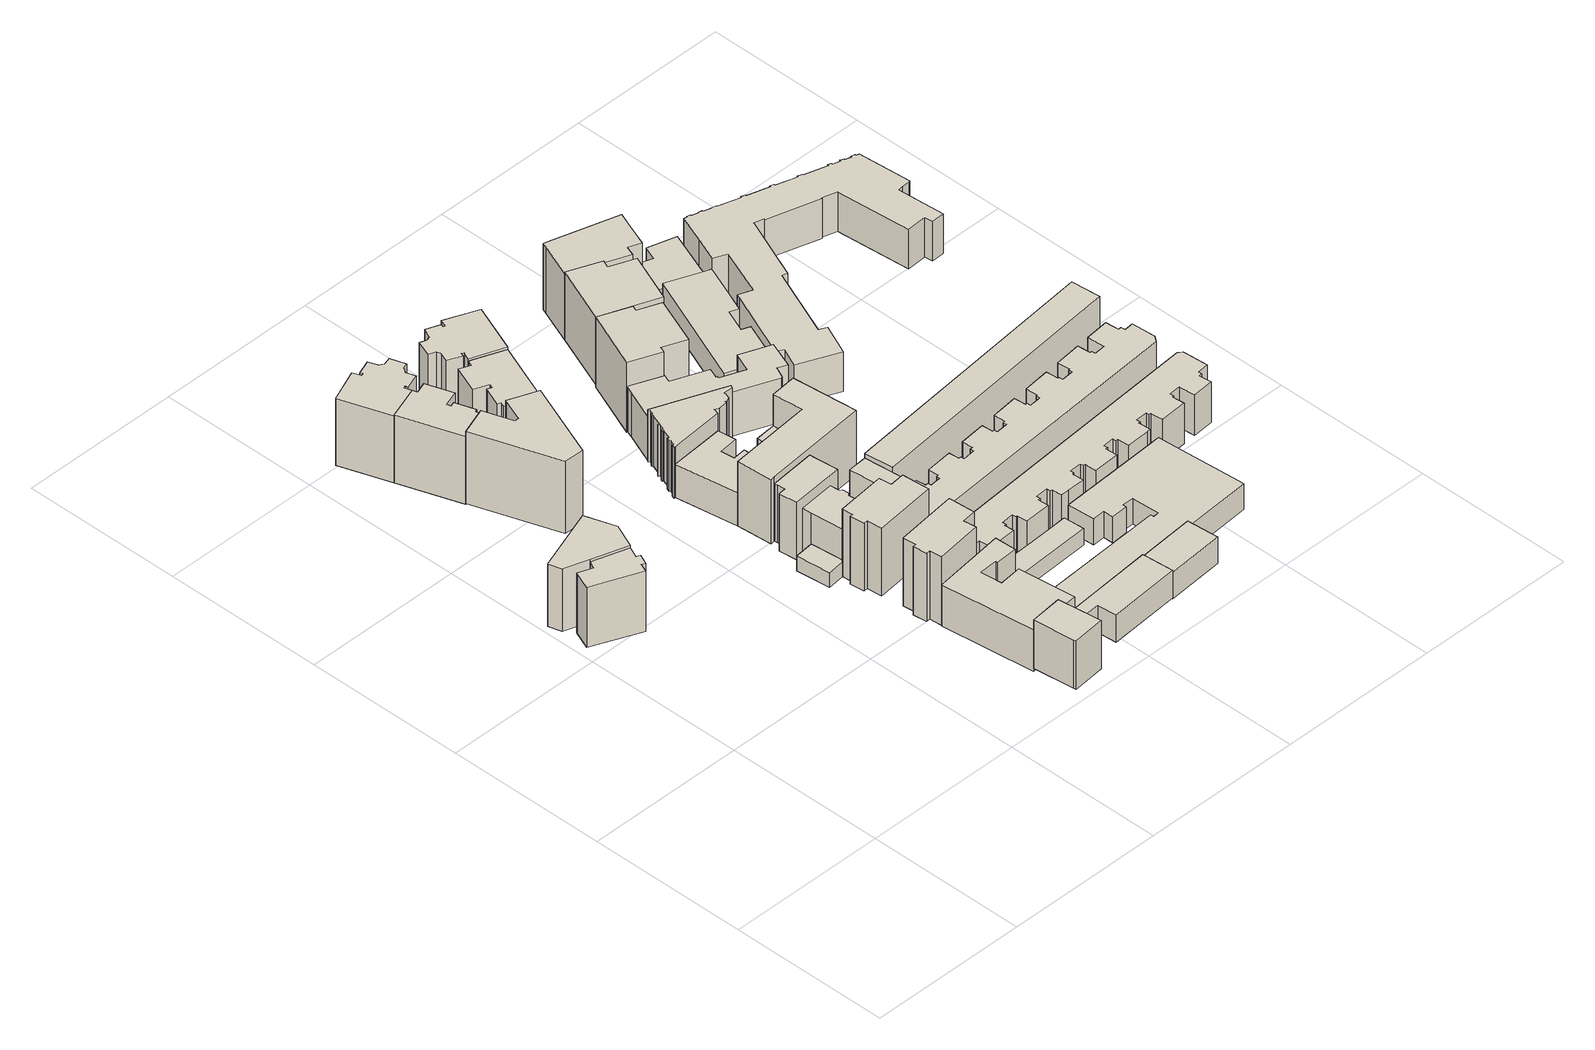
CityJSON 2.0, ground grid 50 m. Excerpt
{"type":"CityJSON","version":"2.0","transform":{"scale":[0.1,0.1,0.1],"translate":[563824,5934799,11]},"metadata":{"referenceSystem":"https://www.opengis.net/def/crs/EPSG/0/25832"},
"CityObjects":{
"building1":{"type":"Building","attributes":{"Gemeindeschluessel":"02200207","Geometrietyp2DReferenz":"3000","BezugspunktDach":"2000","function":"31001_1010","measuredHeight":22.46,"storeysAboveGround":5},"address":[{"country":"Germany","locality":"Hamburg","thoroughfareNumber":"26","thoroughfareName":"Beim Grünen Jäger","postcode":"20359"}],"geometry":[{"type":"Solid","lod":"1","boundaries":[[[[0,1,2,3,4,5,6,7,8,9]],[[10,11,12,13,14,15,16,17,18,19]],[[8,10,19,9]],[[7,11,10,8]],[[6,12,11,7]],[[5,13,12,6]],[[4,14,13,5]],[[3,15,14,4]],[[2,16,15,3]],[[1,17,16,2]],[[0,18,17,1]],[[9,19,18,0]]]]}]},
"building2":{"type":"Building","attributes":{"Gemeindeschluessel":"02200207","Geometrietyp2DReferenz":"3000","BezugspunktDach":"2000","function":"31001_1120","measuredHeight":20.87,"storeysAboveGround":3},"address":[{"country":"Germany","locality":"Hamburg","thoroughfareNumber":"1","thoroughfareName":"Schulterblatt","postcode":"20359"}],"geometry":[{"type":"Solid","lod":"1","boundaries":[[[[20,21,22,23,8,7]],[[24,25,26,27,28,29]],[[8,24,29,7]],[[23,25,24,8]],[[22,26,25,23]],[[21,27,26,22]],[[20,28,27,21]],[[7,29,28,20]]]]}]},
"building3":{"type":"Building","attributes":{"Gemeindeschluessel":"02200207","Geometrietyp2DReferenz":"3000","BezugspunktDach":"2000","function":"31001_1120","measuredHeight":23.96,"storeysAboveGround":5},"address":[{"country":"Germany","locality":"Hamburg","thoroughfareNumber":"10","thoroughfareName":"Schulterblatt","postcode":"20357"}],"geometry":[{"type":"Solid","lod":"1","boundaries":[[[[30,31,32,33,34,35,36,37,38,39,40,41,42]],[[43,44,45,46,47,48,49,50,51,52,53,54,55]],[[41,43,55,42]],[[40,44,43,41]],[[39,45,44,40]],[[38,46,45,39]],[[37,47,46,38]],[[36,48,47,37]],[[35,49,48,36]],[[34,50,49,35]],[[33,51,50,34]],[[32,52,51,33]],[[31,53,52,32]],[[30,54,53,31]],[[42,55,54,30]]]]}]},
"building4":{"type":"Building","attributes":{"Gemeindeschluessel":"02200207","Geometrietyp2DReferenz":"3000","BezugspunktDach":"2000","function":"31001_1120","measuredHeight":24.52,"storeysAboveGround":5},"address":[{"country":"Germany","locality":"Hamburg","thoroughfareNumber":"12","thoroughfareName":"Schulterblatt","postcode":"20357"}],"geometry":[{"type":"Solid","lod":"1","boundaries":[[[[56,57,58,59,60,61,38,37,62,63,64,65,66,67,68,69,70,71,72]],[[73,74,75,76,77,78,79,80,81,82,83,84,85,86,87,88,89,90,91]],[[71,73,91,72]],[[70,74,73,71]],[[69,75,74,70]],[[68,76,75,69]],[[67,77,76,68]],[[66,78,77,67]],[[65,79,78,66]],[[64,80,79,65]],[[63,81,80,64]],[[62,82,81,63]],[[37,83,82,62]],[[38,84,83,37]],[[61,85,84,38]],[[60,86,85,61]],[[59,87,86,60]],[[58,88,87,59]],[[57,89,88,58]],[[56,90,89,57]],[[72,91,90,56]]]]}]},
"building5":{"type":"Building","attributes":{"Gemeindeschluessel":"02200207","Geometrietyp2DReferenz":"3000","BezugspunktDach":"2000","function":"31001_1010","measuredHeight":18.19,"storeysAboveGround":4},"address":[{"country":"Germany","locality":"Hamburg","thoroughfareNumber":"23","thoroughfareName":"Neuer Pferdemarkt","postcode":"20359"}],"geometry":[{"type":"Solid","lod":"1","boundaries":[[[[92,93,94,95,96,97]],[[98,99,100,101,102,103]],[[96,98,103,97]],[[95,99,98,96]],[[94,100,99,95]],[[93,101,100,94]],[[92,102,101,93]],[[97,103,102,92]]]]}]},
"building6":{"type":"Building","attributes":{"Gemeindeschluessel":"02200207","Geometrietyp2DReferenz":"3000","BezugspunktDach":"2000","function":"31001_1120","measuredHeight":25.32,"storeysAboveGround":5},"address":[{"country":"Germany","locality":"Hamburg","thoroughfareNumber":"1","thoroughfareName":"Schanzenstraße","postcode":"20357"}],"geometry":[{"type":"Solid","lod":"1","boundaries":[[[[104,105,106,107,108,109,110,111]],[[112,113,114,115,116,117,118,119]],[[110,112,119,111]],[[109,113,112,110]],[[108,114,113,109]],[[107,115,114,108]],[[106,116,115,107]],[[105,117,116,106]],[[104,118,117,105]],[[111,119,118,104]]]]}]},
"building7":{"type":"Building","attributes":{"Gemeindeschluessel":"02200207","Geometrietyp2DReferenz":"3000","BezugspunktDach":"2000","function":"31001_2080","measuredHeight":5.4,"storeysAboveGround":1},"address":[{"country":"Germany","locality":"Hamburg","thoroughfareName":"Neuer Pferdemarkt","postcode":"20359"}],"geometry":[{"type":"Solid","lod":"1","boundaries":[[[[120,121,122,123,124]],[[125,126,127,128,129]],[[123,125,129,124]],[[122,126,125,123]],[[121,127,126,122]],[[120,128,127,121]],[[124,129,128,120]]]]}]},
"building8":{"type":"Building","attributes":{"Gemeindeschluessel":"02200207","Geometrietyp2DReferenz":"3000","BezugspunktDach":"2000","function":"31001_1010","measuredHeight":22.74,"storeysAboveGround":4},"address":[{"country":"Germany","locality":"Hamburg","thoroughfareNumber":"21","thoroughfareName":"Neuer Pferdemarkt","postcode":"20359"}],"geometry":[{"type":"Solid","lod":"1","boundaries":[[[[130,131,132,133,134,135,136,137,138,139]],[[140,141,142,143,144,145,146,147,148,149]],[[138,140,149,139]],[[137,141,140,138]],[[136,142,141,137]],[[135,143,142,136]],[[134,144,143,135]],[[133,145,144,134]],[[132,146,145,133]],[[131,147,146,132]],[[130,148,147,131]],[[139,149,148,130]]]]}]},
"building9":{"type":"Building","attributes":{"Gemeindeschluessel":"02200207","Geometrietyp2DReferenz":"3000","BezugspunktDach":"2000","function":"31001_1120","measuredHeight":22.7,"storeysAboveGround":5},"address":[{"country":"Germany","locality":"Hamburg","thoroughfareNumber":"19","thoroughfareName":"Neuer Pferdemarkt","postcode":"20359"}],"geometry":[{"type":"Solid","lod":"1","boundaries":[[[[150,151,152,153,154,155,156,157,158,159]],[[160,161,162,163,164,165,166,167,168,169]],[[158,160,169,159]],[[157,161,160,158]],[[156,162,161,157]],[[155,163,162,156]],[[154,164,163,155]],[[153,165,164,154]],[[152,166,165,153]],[[151,167,166,152]],[[150,168,167,151]],[[159,169,168,150]]]]}]},
"building10":{"type":"Building","attributes":{"Gemeindeschluessel":"02200207","Geometrietyp2DReferenz":"3000","BezugspunktDach":"2000","function":"31001_1120","measuredHeight":24.91,"storeysAboveGround":5},"address":[{"country":"Germany","locality":"Hamburg","thoroughfareNumber":"17","thoroughfareName":"Neuer Pferdemarkt","postcode":"20359"}],"geometry":[{"type":"Solid","lod":"1","boundaries":[[[[170,171,172,173,174,175,176,177,178,179,180]],[[181,182,183,184,185,186,187,188,189,190,191]],[[179,181,191,180]],[[178,182,181,179]],[[177,183,182,178]],[[176,184,183,177]],[[175,185,184,176]],[[174,186,185,175]],[[173,187,186,174]],[[172,188,187,173]],[[171,189,188,172]],[[170,190,189,171]],[[180,191,190,170]]]]}]},
"building11":{"type":"Building","attributes":{"Gemeindeschluessel":"02200207","Geometrietyp2DReferenz":"3000","BezugspunktDach":"2000","function":"31001_1120","measuredHeight":23.99,"storeysAboveGround":5},"address":[{"country":"Germany","locality":"Hamburg","thoroughfareNumber":"3","thoroughfareName":"Schanzenstraße","postcode":"20357"}],"geometry":[{"type":"Solid","lod":"1","boundaries":[[[[192,193,194,195,196,197,198,199,200,201,202,203,204]],[[205,206,207,208,209,210,211,212,213,214,215,216,217]],[[203,205,217,204]],[[202,206,205,203]],[[201,207,206,202]],[[200,208,207,201]],[[199,209,208,200]],[[198,210,209,199]],[[197,211,210,198]],[[196,212,211,197]],[[195,213,212,196]],[[194,214,213,195]],[[193,215,214,194]],[[192,216,215,193]],[[204,217,216,192]]]]}]},
"building12":{"type":"Building","attributes":{"Gemeindeschluessel":"02200207","Geometrietyp2DReferenz":"3000","BezugspunktDach":"2000","function":"31001_1120","measuredHeight":19.09,"storeysAboveGround":4},"address":[{"country":"Germany","locality":"Hamburg","thoroughfareNumber":"21","thoroughfareName":"Augustenpassage","postcode":"20359"}],"geometry":[{"type":"Solid","lod":"1","boundaries":[[[[218,219,220,221,222,223,224,225]],[[226,227,228,229,230,231,232,233]],[[224,226,233,225]],[[223,227,226,224]],[[222,228,227,223]],[[221,229,228,222]],[[220,230,229,221]],[[219,231,230,220]],[[218,232,231,219]],[[225,233,232,218]]]]}]},
"building13":{"type":"Building","attributes":{"Gemeindeschluessel":"02200207","Geometrietyp2DReferenz":"3000","BezugspunktDach":"2000","function":"31001_1120","measuredHeight":20.15,"storeysAboveGround":4},"address":[{"country":"Germany","locality":"Hamburg","thoroughfareNumber":"16","thoroughfareName":"Neuer Pferdemarkt","postcode":"20359"}],"geometry":[{"type":"Solid","lod":"1","boundaries":[[[[234,235,236,237,238,239,240,241,242,243,244,245,246,247,248]],[[249,250,251,252,253,254,255,256,257,258,259,260,261,262,263]],[[247,249,263,248]],[[246,250,249,247]],[[245,251,250,246]],[[244,252,251,245]],[[243,253,252,244]],[[242,254,253,243]],[[241,255,254,242]],[[240,256,255,241]],[[239,257,256,240]],[[238,258,257,239]],[[237,259,258,238]],[[236,260,259,237]],[[235,261,260,236]],[[234,262,261,235]],[[248,263,262,234]]]]}]},
"building14":{"type":"Building","attributes":{"Gemeindeschluessel":"02200207","Geometrietyp2DReferenz":"3000","BezugspunktDach":"2000","function":"31001_2010","measuredHeight":9.84,"storeysAboveGround":2},"address":[{"country":"Germany","locality":"Hamburg","thoroughfareName":"Neuer Pferdemarkt","postcode":"20359"}],"geometry":[{"type":"Solid","lod":"1","boundaries":[[[[264,265,266,267,268,269,270,271]],[[272,273,274,275,276,277,278,279]],[[270,272,279,271]],[[269,273,272,270]],[[268,274,273,269]],[[267,275,274,268]],[[266,276,275,267]],[[265,277,276,266]],[[264,278,277,265]],[[271,279,278,264]]]]}]},
"building15":{"type":"Building","attributes":{"Gemeindeschluessel":"02200207","Geometrietyp2DReferenz":"3000","BezugspunktDach":"2000","function":"31001_1120","measuredHeight":24.51,"storeysAboveGround":5},"address":[{"country":"Germany","locality":"Hamburg","thoroughfareNumber":"5","thoroughfareName":"Schanzenstraße","postcode":"20357"}],"geometry":[{"type":"Solid","lod":"1","boundaries":[[[[280,281,282,283,284,285,286,287,288,289,290,291,292,293,294,295,203,202]],[[296,297,298,299,300,301,302,303,304,305,306,307,308,309,310,311,312,313]],[[203,296,313,202]],[[295,297,296,203]],[[294,298,297,295]],[[293,299,298,294]],[[292,300,299,293]],[[291,301,300,292]],[[290,302,301,291]],[[289,303,302,290]],[[288,304,303,289]],[[287,305,304,288]],[[286,306,305,287]],[[285,307,306,286]],[[284,308,307,285]],[[283,309,308,284]],[[282,310,309,283]],[[281,311,310,282]],[[280,312,311,281]],[[202,313,312,280]]]]}]},
"building16":{"type":"Building","attributes":{"Gemeindeschluessel":"02200207","Geometrietyp2DReferenz":"3000","BezugspunktDach":"2000","function":"31001_2010","measuredHeight":18.96,"storeysAboveGround":4},"address":[{"country":"Germany","locality":"Hamburg","thoroughfareNumber":"12","thoroughfareName":"Neuer Pferdemarkt","postcode":"20359"}],"geometry":[{"type":"Solid","lod":"1","boundaries":[[[[314,315,316,317,318,319,320,321,322,323,324,325,326,327,328,329,330,331,332,333,334]],[[335,336,337,338,339,340,341,342,343,344,345,346,347,348,349,350,351,352,353,354,355]],[[333,335,355,334]],[[332,336,335,333]],[[331,337,336,332]],[[330,338,337,331]],[[329,339,338,330]],[[328,340,339,329]],[[327,341,340,328]],[[326,342,341,327]],[[325,343,342,326]],[[324,344,343,325]],[[323,345,344,324]],[[322,346,345,323]],[[321,347,346,322]],[[320,348,347,321]],[[319,349,348,320]],[[318,350,349,319]],[[317,351,350,318]],[[316,352,351,317]],[[315,353,352,316]],[[314,354,353,315]],[[334,355,354,314]]]]}]},
"building17":{"type":"Building","attributes":{"Gemeindeschluessel":"02200207","Geometrietyp2DReferenz":"3000","BezugspunktDach":"2000","function":"31001_2010","measuredHeight":23.47,"storeysAboveGround":4},"address":[{"country":"Germany","locality":"Hamburg","thoroughfareNumber":"13","thoroughfareName":"Neuer Pferdemarkt","postcode":"20359"}],"geometry":[{"type":"Solid","lod":"1","boundaries":[[[[356,357,358,359,360,361,221]],[[362,363,364,365,366,367,368]],[[361,362,368,221]],[[360,363,362,361]],[[359,364,363,360]],[[358,365,364,359]],[[357,366,365,358]],[[356,367,366,357]],[[221,368,367,356]]]]}]},
"building18":{"type":"Building","attributes":{"Gemeindeschluessel":"02200207","Geometrietyp2DReferenz":"3000","BezugspunktDach":"2000","function":"31001_1120","measuredHeight":16.9,"storeysAboveGround":4},"address":[{"country":"Germany","locality":"Hamburg","thoroughfareNumber":"4","thoroughfareName":"Schanzenstraße","postcode":"20359"}],"geometry":[{"type":"Solid","lod":"1","boundaries":[[[[369,370,371,372,373,374,375,376,377,378,379,380,381,382,383,384,385,386,387,388,389,390,391,392,393,394,395,396,397,398,399,400,401,402]],[[403,404,405,406,407,408,409,410,411,412,413,414,415,416,417,418,419,420,421,422,423,424,425,426,427,428,429,430,431,432,433,434,435,436]],[[401,403,436,402]],[[400,404,403,401]],[[399,405,404,400]],[[398,406,405,399]],[[397,407,406,398]],[[396,408,407,397]],[[395,409,408,396]],[[394,410,409,395]],[[393,411,410,394]],[[392,412,411,393]],[[391,413,412,392]],[[390,414,413,391]],[[389,415,414,390]],[[388,416,415,389]],[[387,417,416,388]],[[386,418,417,387]],[[385,419,418,386]],[[384,420,419,385]],[[383,421,420,384]],[[382,422,421,383]],[[381,423,422,382]],[[380,424,423,381]],[[379,425,424,380]],[[378,426,425,379]],[[377,427,426,378]],[[376,428,427,377]],[[375,429,428,376]],[[374,430,429,375]],[[373,431,430,374]],[[372,432,431,373]],[[371,433,432,372]],[[370,434,433,371]],[[369,435,434,370]],[[402,436,435,369]]]]}]},
"building19":{"type":"Building","attributes":{"Gemeindeschluessel":"02200207","Geometrietyp2DReferenz":"3000","BezugspunktDach":"2000","function":"31001_2460","measuredHeight":5.45,"storeysAboveGround":1},"address":[{"country":"Germany","locality":"Hamburg","thoroughfareName":"Neuer Pferdemarkt","postcode":"20357"}],"geometry":[{"type":"Solid","lod":"1","boundaries":[[[[437,438,439,440,441,442,443]],[[444,445,446,447,448,449,450]],[[442,444,450,443]],[[441,445,444,442]],[[440,446,445,441]],[[439,447,446,440]],[[438,448,447,439]],[[437,449,448,438]],[[443,450,449,437]]]]}]},
"building20":{"type":"Building","attributes":{"Gemeindeschluessel":"02200207","Geometrietyp2DReferenz":"3000","BezugspunktDach":"2000","function":"31001_1120","measuredHeight":23.1,"storeysAboveGround":6},"address":[{"country":"Germany","locality":"Hamburg","thoroughfareNumber":"6","thoroughfareName":"Schanzenstraße","postcode":"20357"}],"geometry":[{"type":"Solid","lod":"1","boundaries":[[[[451,452,453,454,455,456,457,458,459,460,461,462,463,464,465,466,467,468,469,470]],[[471,472,473,474,475,476,477,478,479,480,481,482,483,484,485,486,487,488,489,490]],[[469,471,490,470]],[[468,472,471,469]],[[467,473,472,468]],[[466,474,473,467]],[[465,475,474,466]],[[464,476,475,465]],[[463,477,476,464]],[[462,478,477,463]],[[461,479,478,462]],[[460,480,479,461]],[[459,481,480,460]],[[458,482,481,459]],[[457,483,482,458]],[[456,484,483,457]],[[455,485,484,456]],[[454,486,485,455]],[[453,487,486,454]],[[452,488,487,453]],[[451,489,488,452]],[[470,490,489,451]]]]}]},
"building21":{"type":"Building","attributes":{"Gemeindeschluessel":"02200207","Geometrietyp2DReferenz":"3000","BezugspunktDach":"2000","function":"31001_1120","measuredHeight":24.88,"storeysAboveGround":5},"address":[{"country":"Germany","locality":"Hamburg","thoroughfareNumber":"10","thoroughfareName":"Schanzenstraße","postcode":"20357"}],"geometry":[{"type":"Solid","lod":"1","boundaries":[[[[491,492,493,494,495,496,497,498]],[[499,500,501,502,503,504,505,506]],[[497,499,506,498]],[[496,500,499,497]],[[495,501,500,496]],[[494,502,501,495]],[[493,503,502,494]],[[492,504,503,493]],[[491,505,504,492]],[[498,506,505,491]]]]}]},
"building22":{"type":"Building","attributes":{"Gemeindeschluessel":"02200207","Geometrietyp2DReferenz":"3000","BezugspunktDach":"2000","function":"31001_2010","measuredHeight":9.66,"storeysAboveGround":2},"address":[{"country":"Germany","locality":"Hamburg","thoroughfareName":"Neuer Pferdemarkt","postcode":"20357"}],"geometry":[{"type":"Solid","lod":"1","boundaries":[[[[507,508,509,510]],[[511,512,513,514]],[[509,511,514,510]],[[508,512,511,509]],[[507,513,512,508]],[[510,514,513,507]]]]}]},
"building23":{"type":"Building","attributes":{"Gemeindeschluessel":"02200207","Geometrietyp2DReferenz":"3000","BezugspunktDach":"2000","function":"31001_2140","measuredHeight":10.61,"storeysAboveGround":1},"address":[{"country":"Germany","locality":"Hamburg","thoroughfareName":"Neuer Pferdemarkt","postcode":"20359"}],"geometry":[{"type":"Solid","lod":"1","boundaries":[[[[515,516,517,518,519,520,521,522,523,524,525,526,527,528,529,530,531,532,533,534,535,536]],[[537,538,539,540,541,542,543,544,545,546,547,548,549,550,551,552,553,554,555,556,557,558]],[[535,537,558,536]],[[534,538,537,535]],[[533,539,538,534]],[[532,540,539,533]],[[531,541,540,532]],[[530,542,541,531]],[[529,543,542,530]],[[528,544,543,529]],[[527,545,544,528]],[[526,546,545,527]],[[525,547,546,526]],[[524,548,547,525]],[[523,549,548,524]],[[522,550,549,523]],[[521,551,550,522]],[[520,552,551,521]],[[519,553,552,520]],[[518,554,553,519]],[[517,555,554,518]],[[516,556,555,517]],[[515,557,556,516]],[[536,558,557,515]]]]}]},
"building24":{"type":"Building","attributes":{"Gemeindeschluessel":"02200207","Geometrietyp2DReferenz":"3000","BezugspunktDach":"2000","function":"31001_1120","measuredHeight":25.06,"storeysAboveGround":5},"address":[{"country":"Germany","locality":"Hamburg","thoroughfareNumber":"14","thoroughfareName":"Schanzenstraße","postcode":"20357"}],"geometry":[{"type":"Solid","lod":"1","boundaries":[[[[559,560,561,562,563,564]],[[565,566,567,568,569,570]],[[563,565,570,564]],[[562,566,565,563]],[[561,567,566,562]],[[560,568,567,561]],[[559,569,568,560]],[[564,570,569,559]]]]}]},
"building25":{"type":"Building","attributes":{"Gemeindeschluessel":"02200207","Geometrietyp2DReferenz":"3000","BezugspunktDach":"2000","function":"31001_2140","measuredHeight":3,"storeysAboveGround":1},"address":[{"country":"Germany","locality":"Hamburg","thoroughfareName":"Ludwigstraße","postcode":"20357"}],"geometry":[{"type":"Solid","lod":"1","boundaries":[[[[571,572,573,574]],[[575,576,577,578]],[[573,575,578,574]],[[572,576,575,573]],[[571,577,576,572]],[[574,578,577,571]]]]}]},
"building26":{"type":"Building","attributes":{"Gemeindeschluessel":"02200207","Geometrietyp2DReferenz":"3000","BezugspunktDach":"2000","function":"31001_1100","measuredHeight":15.03,"storeysAboveGround":3},"address":[{"country":"Germany","locality":"Hamburg","thoroughfareNumber":"14","thoroughfareName":"Beckstraße","postcode":"20357"}],"geometry":[{"type":"Solid","lod":"1","boundaries":[[[[579,580,581,582,583,584,585,586,587,588,589,590,591,592,593,594,595,596,597,598,599,600,601,602,603,604,605,606,607,608,609,610,611,612,613,439,614,615,616,617,618,619,620,437,621,622,623,624,625,626,627,443,628,629,630,631,632,633,634,635,636,637,638]],[[639,640,641,642,643,644,645,646,647,648,649,650,651,652,653,654,655,656,657,658,659,660,661,662,663,664,665,666,667,668,669,670,671,672,673,674,675,676,677,678,679,680,681,682,683,684,685,686,687,688,689,690,691,692,693,694,695,696,697,698,699,700,701]],[[637,639,701,638]],[[636,640,639,637]],[[635,641,640,636]],[[634,642,641,635]],[[633,643,642,634]],[[632,644,643,633]],[[631,645,644,632]],[[630,646,645,631]],[[629,647,646,630]],[[628,648,647,629]],[[443,649,648,628]],[[627,650,649,443]],[[626,651,650,627]],[[625,652,651,626]],[[624,653,652,625]],[[623,654,653,624]],[[622,655,654,623]],[[621,656,655,622]],[[437,657,656,621]],[[620,658,657,437]],[[619,659,658,620]],[[618,660,659,619]],[[617,661,660,618]],[[616,662,661,617]],[[615,663,662,616]],[[614,664,663,615]],[[439,665,664,614]],[[613,666,665,439]],[[612,667,666,613]],[[611,668,667,612]],[[610,669,668,611]],[[609,670,669,610]],[[608,671,670,609]],[[607,672,671,608]],[[606,673,672,607]],[[605,674,673,606]],[[604,675,674,605]],[[603,676,675,604]],[[602,677,676,603]],[[601,678,677,602]],[[600,679,678,601]],[[599,680,679,600]],[[598,681,680,599]],[[597,682,681,598]],[[596,683,682,597]],[[595,684,683,596]],[[594,685,684,595]],[[593,686,685,594]],[[592,687,686,593]],[[591,688,687,592]],[[590,689,688,591]],[[589,690,689,590]],[[588,691,690,589]],[[587,692,691,588]],[[586,693,692,587]],[[585,694,693,586]],[[584,695,694,585]],[[583,696,695,584]],[[582,697,696,583]],[[581,698,697,582]],[[580,699,698,581]],[[579,700,699,580]],[[638,701,700,579]]]]}]},
"building27":{"type":"Building","attributes":{"Gemeindeschluessel":"02200207","Geometrietyp2DReferenz":"3000","BezugspunktDach":"2000","function":"31001_1010","measuredHeight":13.82,"storeysAboveGround":3},"address":[{"country":"Germany","locality":"Hamburg","thoroughfareNumber":"9","thoroughfareName":"Beckstraße","postcode":"20357"}],"geometry":[{"type":"Solid","lod":"1","boundaries":[[[[702,703,704,705,706,707,708,709,710,711,712,713,714,715,716,717,718,719,720,721,722,723,724,725,726,727,728,729,730,731,732,733,734,735,736,737,738,739,740,741,742,743,744,745,746,747,748,749,750,751,752,753,754,755,756,757,758,759,760]],[[761,762,763,764,765,766,767,768,769,770,771,772,773,774,775,776,777,778,779,780,781,782,783,784,785,786,787,788,789,790,791,792,793,794,795,796,797,798,799,800,801,802,803,804,805,806,807,808,809,810,811,812,813,814,815,816,817,818,819]],[[759,761,819,760]],[[758,762,761,759]],[[757,763,762,758]],[[756,764,763,757]],[[755,765,764,756]],[[754,766,765,755]],[[753,767,766,754]],[[752,768,767,753]],[[751,769,768,752]],[[750,770,769,751]],[[749,771,770,750]],[[748,772,771,749]],[[747,773,772,748]],[[746,774,773,747]],[[745,775,774,746]],[[744,776,775,745]],[[743,777,776,744]],[[742,778,777,743]],[[741,779,778,742]],[[740,780,779,741]],[[739,781,780,740]],[[738,782,781,739]],[[737,783,782,738]],[[736,784,783,737]],[[735,785,784,736]],[[734,786,785,735]],[[733,787,786,734]],[[732,788,787,733]],[[731,789,788,732]],[[730,790,789,731]],[[729,791,790,730]],[[728,792,791,729]],[[727,793,792,728]],[[726,794,793,727]],[[725,795,794,726]],[[724,796,795,725]],[[723,797,796,724]],[[722,798,797,723]],[[721,799,798,722]],[[720,800,799,721]],[[719,801,800,720]],[[718,802,801,719]],[[717,803,802,718]],[[716,804,803,717]],[[715,805,804,716]],[[714,806,805,715]],[[713,807,806,714]],[[712,808,807,713]],[[711,809,808,712]],[[710,810,809,711]],[[709,811,810,710]],[[708,812,811,709]],[[707,813,812,708]],[[706,814,813,707]],[[705,815,814,706]],[[704,816,815,705]],[[703,817,816,704]],[[702,818,817,703]],[[760,819,818,702]]]]}]},
"building28":{"type":"Building","attributes":{"Gemeindeschluessel":"02200207","Geometrietyp2DReferenz":"3000","BezugspunktDach":"2000","function":"31001_1010","measuredHeight":24.46,"storeysAboveGround":7},"address":[{"country":"Germany","locality":"Hamburg","thoroughfareNumber":"13","thoroughfareName":"Ludwigstraße","postcode":"20357"}],"geometry":[{"type":"Solid","lod":"1","boundaries":[[[[820,821,822,823,824,825,826,827,828,829]],[[830,831,832,833,834,835,836,837,838,839]],[[828,830,839,829]],[[827,831,830,828]],[[826,832,831,827]],[[825,833,832,826]],[[824,834,833,825]],[[823,835,834,824]],[[822,836,835,823]],[[821,837,836,822]],[[820,838,837,821]],[[829,839,838,820]]]]}]},
"building29":{"type":"Building","attributes":{"Gemeindeschluessel":"02200207","Geometrietyp2DReferenz":"3000","BezugspunktDach":"2000","function":"31001_2100","measuredHeight":13.87,"storeysAboveGround":4},"address":[{"country":"Germany","locality":"Hamburg","thoroughfareNumber":"12b","thoroughfareName":"Schanzenstraße","postcode":"20357"}],"geometry":[{"type":"Solid","lod":"1","boundaries":[[[[840,841,842,843,844,845,846,847,848,849,850,851]],[[852,853,854,855,856,857,858,859,860,861,862,863]],[[850,852,863,851]],[[849,853,852,850]],[[848,854,853,849]],[[847,855,854,848]],[[846,856,855,847]],[[845,857,856,846]],[[844,858,857,845]],[[843,859,858,844]],[[842,860,859,843]],[[841,861,860,842]],[[840,862,861,841]],[[851,863,862,840]]]]}]},
"building30":{"type":"Building","attributes":{"Gemeindeschluessel":"02200207","Geometrietyp2DReferenz":"3000","BezugspunktDach":"2000","function":"31001_1010","measuredHeight":19.21,"storeysAboveGround":4},"address":[{"country":"Germany","locality":"Hamburg","thoroughfareNumber":"19","thoroughfareName":"Augustenpassage","postcode":"20357"}],"geometry":[{"type":"Solid","lod":"1","boundaries":[[[[864,865,866,867]],[[868,869,870,871]],[[866,868,871,867]],[[865,869,868,866]],[[864,870,869,865]],[[867,871,870,864]]]]}]},
"building31":{"type":"Building","attributes":{"Gemeindeschluessel":"02200207","Geometrietyp2DReferenz":"3000","BezugspunktDach":"2000","function":"31001_2310","measuredHeight":10.49,"storeysAboveGround":2},"address":[{"country":"Germany","locality":"Hamburg","thoroughfareNumber":"11","thoroughfareName":"Ludwigstraße","postcode":"20357"}],"geometry":[{"type":"Solid","lod":"1","boundaries":[[[[872,873,874,875,876,877]],[[878,879,880,881,882,883]],[[876,878,883,877]],[[875,879,878,876]],[[874,880,879,875]],[[873,881,880,874]],[[872,882,881,873]],[[877,883,882,872]]]]}]},
"building32":{"type":"Building","attributes":{"name":"Ganztagsgrundschule Sternschanze","Gemeindeschluessel":"02200207","Geometrietyp2DReferenz":"3000","BezugspunktDach":"2000","function":"31001_3020","measuredHeight":23.2,"storeysAboveGround":4},"address":[{"country":"Germany","locality":"Hamburg","thoroughfareNumber":"7","thoroughfareName":"Ludwigstraße","postcode":"20357"}],"geometry":[{"type":"Solid","lod":"1","boundaries":[[[[884,885,886,887,888,889,890,891,892,893,894,895,896,897,898,842,850,849,899,900,848,847,901,902,903,904,905,906,907,908,909,910,911,912,913,914,915,916,917,918,919,920,921,922,923,924,925,926,927,928,929,930,931,932,933,934,935,936,937,938,939,940,941,942,943,944,945,946]],[[947,948,949,950,951,952,953,954,955,956,957,958,959,960,961,962,963,964,965,966,967,968,969,970,971,972,973,974,975,976,977,978,979,980,981,982,983,984,985,986,987,988,989,990,991,992,993,994,995,996,997,998,999,1000,1001,1002,1003,1004,1005,1006,1007,1008,1009,1010,1011,1012,1013,1014]],[[945,947,1014,946]],[[944,948,947,945]],[[943,949,948,944]],[[942,950,949,943]],[[941,951,950,942]],[[940,952,951,941]],[[939,953,952,940]],[[938,954,953,939]],[[937,955,954,938]],[[936,956,955,937]],[[935,957,956,936]],[[934,958,957,935]],[[933,959,958,934]],[[932,960,959,933]],[[931,961,960,932]],[[930,962,961,931]],[[929,963,962,930]],[[928,964,963,929]],[[927,965,964,928]],[[926,966,965,927]],[[925,967,966,926]],[[924,968,967,925]],[[923,969,968,924]],[[922,970,969,923]],[[921,971,970,922]],[[920,972,971,921]],[[919,973,972,920]],[[918,974,973,919]],[[917,975,974,918]],[[916,976,975,917]],[[915,977,976,916]],[[914,978,977,915]],[[913,979,978,914]],[[912,980,979,913]],[[911,981,980,912]],[[910,982,981,911]],[[909,983,982,910]],[[908,984,983,909]],[[907,985,984,908]],[[906,986,985,907]],[[905,987,986,906]],[[904,988,987,905]],[[903,989,988,904]],[[902,990,989,903]],[[901,991,990,902]],[[847,992,991,901]],[[848,993,992,847]],[[900,994,993,848]],[[899,995,994,900]],[[849,996,995,899]],[[850,997,996,849]],[[842,998,997,850]],[[898,999,998,842]],[[897,1000,999,898]],[[896,1001,1000,897]],[[895,1002,1001,896]],[[894,1003,1002,895]],[[893,1004,1003,894]],[[892,1005,1004,893]],[[891,1006,1005,892]],[[890,1007,1006,891]],[[889,1008,1007,890]],[[888,1009,1008,889]],[[887,1010,1009,888]],[[886,1011,1010,887]],[[885,1012,1011,886]],[[884,1013,1012,885]],[[946,1014,1013,884]]]]}]}
},
"vertices":[
[198,1021,28],[184,989,28],[173,994,28],[162,968,28],[12,1032,28],[36,1089,28],[80,1072,28],[90,1095,28],[201,1060,28],[186,1026,28],[201,1060,228],[90,1095,228],[80,1072,228],[36,1089,228],[12,1032,228],[162,968,228],[173,994,228],[184,989,228],[198,1021,228],[186,1026,228],
[14,1120,28],[3,1161,28],[201,1229,28],[233,1135,28],[201,1060,236],[233,1135,236],[201,1229,236],[3,1161,236],[14,1120,236],[90,1095,236],
[283,1773,5],[297,1778,5],[318,1716,5],[310,1713,5],[316,1695,5],[309,1693,5],[223,1663,5],[157,1853,5],[258,1887,5],[263,1872,5],[298,1884,5],[327,1801,5],[279,1785,5],[327,1801,231],[298,1884,231],[263,1872,231],[258,1887,231],[157,1853,231],[223,1663,231],[309,1693,231],[316,1695,231],[310,1713,231],[318,1716,231],[297,1778,231],[283,1773,231],[279,1785,231],
[299,1951,5],[309,1921,5],[263,1905,5],[260,1914,5],[253,1912,5],[261,1888,5],[103,2008,5],[204,2048,5],[214,2022,5],[221,2025,5],[218,2033,5],[262,2049,5],[273,2020,5],[287,2012,5],[310,2019,5],[326,1971,5],[309,1966,5],[326,1971,228],[310,2019,228],[287,2012,228],[273,2020,228],[262,2049,228],[218,2033,228],[221,2025,228],[214,2022,228],[204,2048,228],[103,2008,228],[157,1853,228],[258,1887,228],[261,1888,228],[253,1912,228],[260,1914,228],[263,1905,228],[309,1921,228],[299,1951,228],[309,1966,228],
[735,10,54],[721,137,54],[822,147,54],[838,20,54],[839,12,54],[736,1,54],[839,12,215],[838,20,215],[822,147,215],[721,137,215],[735,10,215],[736,1,215],
[314,1400,7],[223,1663,7],[309,1693,7],[340,1603,7],[354,1603,7],[382,1675,7],[471,1640,7],[376,1398,7],[471,1640,247],[382,1675,247],[354,1603,247],[340,1603,247],[309,1693,247],[223,1663,247],[314,1400,247],[376,1398,247],
[659,747,41],[652,746,41],[600,741,41],[589,847,41],[649,853,41],[589,847,90],[600,741,90],[652,746,90],[659,747,90],[649,853,90],
[849,394,43],[791,391,43],[798,324,43],[868,332,43],[888,152,43],[721,137,43],[687,429,43],[914,458,43],[917,391,43],[849,387,43],[917,391,181],[914,458,181],[687,429,181],[721,137,181],[888,152,181],[868,332,181],[798,324,181],[791,391,181],[849,394,181],[849,387,181],
[683,468,46],[671,467,46],[666,510,46],[678,511,46],[674,552,46],[866,576,46],[872,493,46],[828,487,46],[833,448,46],[687,429,46],[833,448,273],[828,487,273],[872,493,273],[866,576,273],[674,552,273],[678,511,273],[666,510,273],[671,467,273],[683,468,273],[687,429,273],
[661,668,43],[649,667,43],[644,711,43],[655,713,43],[652,746,43],[659,747,43],[803,763,43],[808,724,43],[854,729,43],[861,643,43],[666,621,43],[861,643,268],[854,729,268],[808,724,268],[803,763,268],[659,747,268],[652,746,268],[655,713,268],[644,711,268],[649,667,268],[661,668,268],[666,621,268],
[382,1675,5],[376,1677,5],[382,1692,5],[372,1696,5],[396,1756,5],[409,1750,5],[414,1764,5],[370,1781,5],[402,1863,5],[436,1849,5],[442,1866,5],[544,1826,5],[471,1640,5],[544,1826,229],[442,1866,229],[436,1849,229],[402,1863,229],[370,1781,229],[414,1764,229],[409,1750,229],[396,1756,229],[372,1696,229],[382,1692,229],[376,1677,229],[382,1675,229],[471,1640,229],
[618,937,36],[641,939,36],[639,965,36],[638,973,36],[781,987,36],[784,956,36],[790,897,36],[624,881,36],[790,897,227],[784,956,227],[781,987,227],[638,973,227],[639,965,227],[641,939,227],[618,937,227],[624,881,227],
[646,883,37],[759,894,37],[762,863,37],[769,859,37],[771,840,37],[764,832,37],[768,796,37],[798,799,37],[797,810,37],[847,815,37],[838,901,37],[898,905,37],[911,774,37],[659,747,37],[649,853,37],[659,747,194],[911,774,194],[898,905,194],[838,901,194],[847,815,194],[797,810,194],[798,799,194],[768,796,194],[764,832,194],[771,840,194],[769,859,194],[762,863,194],[759,894,194],[646,883,194],[649,853,194],
[938,120,51],[832,112,51],[826,116,51],[822,147,51],[955,159,51],[1161,176,51],[1169,78,51],[943,60,51],[1169,78,142],[1161,176,142],[955,159,142],[822,147,142],[826,116,142],[832,112,142],[938,120,142],[943,60,142],
[451,1890,5],[444,1893,5],[441,1884,5],[398,1901,5],[409,1930,5],[404,1943,5],[383,1951,5],[401,2000,5],[422,1992,5],[435,1997,5],[447,2026,5],[490,2009,5],[487,2000,5],[493,1998,5],[502,2020,5],[604,1978,5],[544,1826,237],[604,1978,237],[502,2020,237],[493,1998,237],[487,2000,237],[490,2009,237],[447,2026,237],[435,1997,237],[422,1992,237],[401,2000,237],[383,1951,237],[404,1943,237],[409,1930,237],[398,1901,237],[441,1884,237],[444,1893,237],[451,1890,237],[442,1866,237],
[802,1113,35],[721,1105,35],[722,1092,35],[616,1082,35],[587,1275,35],[757,1288,35],[758,1288,35],[764,1232,35],[704,1226,35],[709,1184,35],[749,1188,35],[753,1146,35],[769,1148,35],[768,1162,35],[777,1162,35],[778,1156,35],[808,1159,35],[805,1195,35],[869,1201,35],[877,1107,35],[803,1100,35],[877,1107,145],[869,1201,145],[805,1195,145],[808,1159,145],[778,1156,145],[777,1162,145],[768,1162,145],[769,1148,145],[753,1146,145],[749,1188,145],[709,1184,145],[704,1226,145],[764,1232,145],[758,1288,145],[757,1288,145],[587,1275,145],[616,1082,145],[722,1092,145],[721,1105,145],[802,1113,145],[803,1100,145],
[624,971,36],[616,1082,36],[877,1107,36],[869,1201,36],[950,1209,36],[970,1005,36],[970,1005,250],[950,1209,250],[869,1201,250],[877,1107,250],[616,1082,250],[624,971,250],[638,973,250],
[859,1341,34],[855,1332,34],[826,1332,34],[827,1328,34],[820,1311,34],[808,1305,34],[804,1307,34],[802,1302,34],[774,1300,34],[762,1306,34],[757,1288,34],[587,1275,34],[583,1275,34],[587,1286,34],[591,1284,34],[598,1301,34],[594,1303,34],[598,1314,34],[603,1312,34],[614,1341,34],[610,1342,34],[612,1348,34],[616,1346,34],[623,1362,34],[618,1364,34],[620,1368,34],[624,1366,34],[638,1401,34],[634,1402,34],[636,1407,34],[640,1406,34],[646,1420,34],[641,1422,34],[644,1427,34],[641,1422,203],[646,1420,203],[640,1406,203],[636,1407,203],[634,1402,203],[638,1401,203],[624,1366,203],[620,1368,203],[618,1364,203],[623,1362,203],[616,1346,203],[612,1348,203],[610,1342,203],[614,1341,203],[603,1312,203],[598,1314,203],[594,1303,203],[598,1301,203],[591,1284,203],[587,1286,203],[583,1275,203],[587,1275,203],[757,1288,203],[762,1306,203],[774,1300,203],[802,1302,203],[804,1307,203],[808,1305,203],[820,1311,203],[827,1328,203],[826,1332,203],[855,1332,203],[859,1341,203],[644,1427,203],
[1035,463,27],[1137,468,27],[1169,470,27],[1178,470,27],[1182,405,27],[917,391,27],[914,458,27],[917,391,81],[1182,405,81],[1178,470,81],[1169,470,81],[1137,468,81],[1035,463,81],[914,458,81],
[1009,1324,33],[993,1290,33],[990,1288,33],[644,1427,33],[683,1524,33],[690,1543,33],[692,1548,33],[787,1509,33],[790,1508,33],[788,1504,33],[781,1485,33],[888,1442,33],[876,1411,33],[880,1409,33],[878,1404,33],[953,1374,33],[977,1432,33],[1070,1395,33],[1064,1380,33],[1038,1312,33],[1064,1380,180],[1070,1395,180],[977,1432,180],[953,1374,180],[878,1404,180],[880,1409,180],[876,1411,180],[888,1442,180],[781,1485,180],[788,1504,180],[790,1508,180],[787,1509,180],[692,1548,180],[690,1543,180],[683,1524,180],[644,1427,180],[990,1288,180],[993,1290,180],[1009,1324,180],[1038,1312,180],
[765,1729,27],[862,1690,27],[855,1674,27],[925,1646,27],[866,1497,27],[794,1526,27],[787,1509,27],[692,1548,27],[787,1509,260],[794,1526,260],[866,1497,260],[925,1646,260],[855,1674,260],[862,1690,260],[765,1729,260],[692,1548,260],
[1340,191,48],[1348,93,48],[1169,78,48],[1161,176,48],[1169,78,136],[1348,93,136],[1340,191,136],[1161,176,136],
[1311,294,28],[1312,283,28],[1331,285,28],[1326,372,28],[1290,370,28],[1291,360,28],[1238,357,28],[1237,388,28],[1198,386,28],[1193,471,28],[1499,488,28],[1512,489,28],[1544,491,28],[1545,477,28],[1563,226,28],[1563,209,28],[1340,191,28],[955,159,28],[888,152,28],[876,258,28],[928,262,28],[928,270,28],[928,262,114],[876,258,114],[888,152,114],[955,159,114],[1340,191,114],[1563,209,114],[1563,226,114],[1545,477,114],[1544,491,114],[1512,489,114],[1499,488,114],[1193,471,114],[1198,386,114],[1237,388,114],[1238,357,114],[1291,360,114],[1290,370,114],[1326,372,114],[1331,285,114],[1312,283,114],[1311,294,114],[928,270,114],
[765,1729,35],[837,1908,35],[937,1867,35],[927,1844,35],[1004,1813,35],[941,1658,35],[1004,1813,261],[927,1844,261],[937,1867,261],[837,1908,261],[765,1729,261],[941,1658,261],
[1045,1254,40],[1100,1258,40],[1102,1228,40],[1047,1225,40],[1102,1228,70],[1100,1258,70],[1045,1254,70],[1047,1225,70],
[1760,547,27],[1750,546,27],[1753,507,27],[1687,502,27],[1683,552,27],[1647,549,27],[1648,538,27],[1642,538,27],[1645,499,27],[1561,493,27],[1558,532,27],[1552,532,27],[1551,542,27],[1514,539,27],[1515,528,27],[1509,527,27],[1512,489,27],[1499,488,27],[1427,484,27],[1425,520,27],[1419,520,27],[1418,531,27],[1383,529,27],[1384,517,27],[1378,517,27],[1380,481,27],[1299,477,27],[1297,512,27],[1291,511,27],[1290,523,27],[1253,520,27],[1253,509,27],[1247,508,27],[1250,474,27],[1193,471,27],[1167,502,27],[1160,502,27],[1159,515,27],[1121,512,27],[1121,500,27],[1114,500,27],[1116,467,27],[1032,495,27],[1026,494,27],[1025,507,27],[987,504,27],[988,492,27],[982,492,27],[984,461,27],[901,456,27],[899,456,27],[894,496,27],[872,493,27],[866,576,27],[887,578,27],[1776,650,27],[1788,641,27],[1789,634,27],[1794,561,27],[1759,558,27],[1794,561,162],[1789,634,162],[1788,641,162],[1776,650,162],[887,578,162],[866,576,162],[872,493,162],[894,496,162],[899,456,162],[901,456,162],[914,458,162],[984,461,162],[982,492,162],[988,492,162],[987,504,162],[1025,507,162],[1026,494,162],[1032,495,162],[1035,463,162],[1116,467,162],[1114,500,162],[1121,500,162],[1121,512,162],[1159,515,162],[1160,502,162],[1167,502,162],[1169,470,162],[1193,471,162],[1250,474,162],[1247,508,162],[1253,509,162],[1253,520,162],[1290,523,162],[1291,511,162],[1297,512,162],[1299,477,162],[1380,481,162],[1378,517,162],[1384,517,162],[1383,529,162],[1418,531,162],[1419,520,162],[1425,520,162],[1427,484,162],[1499,488,162],[1512,489,162],[1509,527,162],[1515,528,162],[1514,539,162],[1551,542,162],[1552,532,162],[1558,532,162],[1561,493,162],[1645,499,162],[1642,538,162],[1648,538,162],[1647,549,162],[1683,552,162],[1687,502,162],[1753,507,162],[1750,546,162],[1760,547,162],[1759,558,162],
[911,774,39],[955,779,39],[958,748,39],[967,749,39],[968,738,39],[1003,741,39],[1002,752,39],[1010,753,39],[1007,785,39],[1090,793,39],[1093,761,39],[1100,761,39],[1101,750,39],[1140,754,39],[1139,765,39],[1148,766,39],[1145,799,39],[1226,808,39],[1229,773,39],[1235,774,39],[1236,763,39],[1273,766,39],[1272,777,39],[1279,778,39],[1276,814,39],[1360,823,39],[1363,786,39],[1369,787,39],[1370,775,39],[1406,778,39],[1405,790,39],[1411,791,39],[1408,828,39],[1491,837,39],[1495,798,39],[1499,799,39],[1500,787,39],[1537,790,39],[1536,802,39],[1542,803,39],[1538,842,39],[1620,851,39],[1624,811,39],[1630,811,39],[1631,799,39],[1667,802,39],[1662,856,39],[1736,864,39],[1740,822,39],[1749,823,39],[1751,809,39],[1780,812,39],[1784,742,39],[1784,738,39],[1772,721,39],[861,643,39],[854,729,39],[876,731,39],[872,770,39],[876,731,160],[854,729,160],[861,643,160],[1772,721,160],[1784,738,160],[1784,742,160],[1780,812,160],[1751,809,160],[1749,823,160],[1740,822,160],[1736,864,160],[1662,856,160],[1667,802,160],[1631,799,160],[1630,811,160],[1624,811,160],[1620,851,160],[1538,842,160],[1542,803,160],[1536,802,160],[1537,790,160],[1500,787,160],[1499,799,160],[1495,798,160],[1491,837,160],[1408,828,160],[1411,791,160],[1405,790,160],[1406,778,160],[1370,775,160],[1369,787,160],[1363,786,160],[1360,823,160],[1276,814,160],[1279,778,160],[1272,777,160],[1273,766,160],[1236,763,160],[1235,774,160],[1229,773,160],[1226,808,160],[1145,799,160],[1148,766,160],[1139,765,160],[1140,754,160],[1101,750,160],[1100,761,160],[1093,761,160],[1090,793,160],[1007,785,160],[1010,753,160],[1002,752,160],[1003,741,160],[968,738,160],[967,749,160],[958,748,160],[955,779,160],[911,774,160],[872,770,160],
[1062,1852,34],[1023,1867,34],[1012,1837,34],[937,1867,34],[837,1908,34],[880,2017,34],[886,2031,34],[900,2027,34],[1106,1967,34],[1092,1929,34],[1106,1967,254],[900,2027,254],[886,2031,254],[880,2017,254],[837,1908,254],[937,1867,254],[1012,1837,254],[1023,1867,254],[1062,1852,254],[1092,1929,254],
[1096,1535,37],[1122,1525,37],[1070,1395,37],[977,1432,37],[943,1446,37],[1089,1805,37],[1201,1760,37],[1216,1754,37],[1215,1751,37],[1156,1606,37],[1151,1595,37],[1125,1606,37],[1151,1595,131],[1156,1606,131],[1215,1751,131],[1216,1754,131],[1201,1760,131],[1089,1805,131],[943,1446,131],[977,1432,131],[1070,1395,131],[1122,1525,131],[1096,1535,131],[1125,1606,131],
[1757,906,38],[907,815,38],[898,905,38],[1749,997,38],[898,905,210],[907,815,210],[1757,906,210],[1749,997,210],
[1051,1821,35],[1092,1929,35],[1160,1905,35],[1176,1947,35],[1263,1922,35],[1201,1760,35],[1263,1922,112],[1176,1947,112],[1160,1905,112],[1092,1929,112],[1051,1821,112],[1201,1760,112],
[1644,1471,37],[1625,1704,37],[1579,1718,37],[1578,1714,37],[1417,1761,37],[1418,1764,37],[1388,1772,37],[1305,1572,37],[1289,1578,37],[1200,1363,37],[1224,1352,37],[1182,1256,37],[1059,1310,37],[1086,1370,37],[1064,1380,37],[1197,1590,37],[1256,1735,37],[1246,1830,37],[1277,1913,37],[1288,1910,37],[1289,1913,37],[1300,1910,37],[1299,1907,37],[1319,1901,37],[1320,1903,37],[1332,1900,37],[1331,1897,37],[1356,1890,37],[1356,1892,37],[1370,1888,37],[1369,1886,37],[1439,1865,37],[1440,1868,37],[1453,1864,37],[1452,1861,37],[1521,1841,37],[1522,1845,37],[1534,1841,37],[1533,1837,37],[1597,1818,37],[1598,1821,37],[1612,1817,37],[1611,1814,37],[1683,1793,37],[1684,1797,37],[1694,1794,37],[1693,1790,37],[1717,1783,37],[1718,1787,37],[1729,1783,37],[1728,1780,37],[1747,1774,37],[1748,1778,37],[1761,1775,37],[1760,1771,37],[1770,1768,37],[1783,1602,37],[1780,1601,37],[1752,1599,37],[1738,1598,37],[1749,1452,37],[1709,1449,37],[1706,1476,37],[1709,1449,169],[1749,1452,169],[1738,1598,169],[1752,1599,169],[1780,1601,169],[1783,1602,169],[1770,1768,169],[1760,1771,169],[1761,1775,169],[1748,1778,169],[1747,1774,169],[1728,1780,169],[1729,1783,169],[1718,1787,169],[1717,1783,169],[1693,1790,169],[1694,1794,169],[1684,1797,169],[1683,1793,169],[1611,1814,169],[1612,1817,169],[1598,1821,169],[1597,1818,169],[1533,1837,169],[1534,1841,169],[1522,1845,169],[1521,1841,169],[1452,1861,169],[1453,1864,169],[1440,1868,169],[1439,1865,169],[1369,1886,169],[1370,1888,169],[1356,1892,169],[1356,1890,169],[1331,1897,169],[1332,1900,169],[1320,1903,169],[1319,1901,169],[1299,1907,169],[1300,1910,169],[1289,1913,169],[1288,1910,169],[1277,1913,169],[1246,1830,169],[1216,1754,169],[1215,1751,169],[1256,1735,169],[1197,1590,169],[1156,1606,169],[1151,1595,169],[1070,1395,169],[1064,1380,169],[1086,1370,169],[1059,1310,169],[1182,1256,169],[1224,1352,169],[1200,1363,169],[1289,1578,169],[1305,1572,169],[1388,1772,169],[1418,1764,169],[1417,1761,169],[1578,1714,169],[1579,1718,169],[1625,1704,169],[1644,1471,169],[1706,1476,169]
]}
